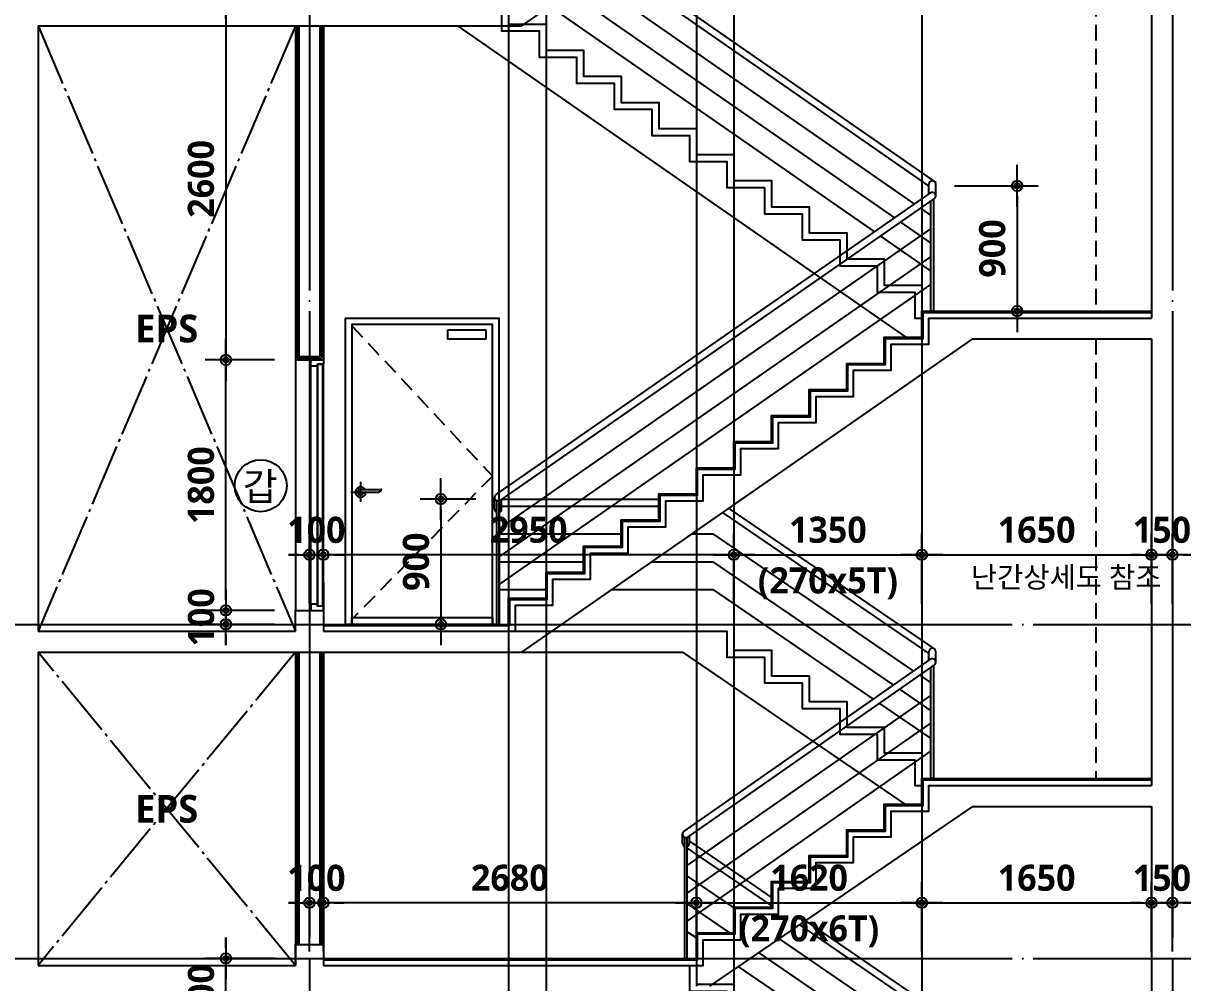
# Model space of a CAD drawing. Header units: millimetres. Extents: x 0 to 356400, y 0 to 68257.
# Drawn here: x 20019 to 28350, y 20125 to 27019 of the extents above; entities that cross this region are included whole.
import ezdxf
from ezdxf.enums import TextEntityAlignment as Align

# ---------------------------------------------------------------- set-up
doc = ezdxf.new("R2010")
doc.units = ezdxf.units.MM
doc.header["$LTSCALE"] = 75
for name, pattern in [('CEN', [62, 60, -1, 0, -1]), ('HID', [2.3, 1.5, -0.8]), ('STD_SHAFT', [7.3, 6, -0.5, 0.3, -0.5])]:
    doc.linetypes.add(name, pattern=pattern)
doc.layers.get('Defpoints').update_dxf_attribs({"color": 161})
for name, color, linetype in [('A-ANNO-SYMB', 7, 'Continuous'), ('A-ANNO-TEXT1', 7, 'Continuous'), ('A-ANNO-TITL', 7, 'Continuous'), ('A-CEN', 1, 'CEN'), ('A-DOOR', 4, 'Continuous'), ('A-FIN-TYP1', 6, 'Continuous'), ('A-FLOR-OPEN-BELO', 6, 'STD_SHAFT'), ('A-PS-HID', 5, 'HID'), ('A-SECT-DOOR', 8, 'Continuous'), ('A-SECT-ELEV', 8, 'Continuous'), ('A-SECT-Hrail1', 8, 'Continuous'), ('A-SECT-Hrail2', 6, 'Continuous'), ('A-SECT-STAIRS', 4, 'Continuous'), ('A-ST-AXIS-DIM', 7, 'Continuous'), ('A-ST-CONC', 2, 'Continuous'), ('A-WALL-DRY1', 7, 'Continuous'), ('LEADER', 7, 'Continuous')]:
    doc.layers.add(name, color=color, linetype=linetype)
doc.layers.add('G(그리드2)', color=235, linetype='Continuous', plot=False)
doc.styles.add('2020음성 1차', font='NanumGothicBold.ttf')
doc.styles.add('SH_대대리576', font='')
doc.styles.add('SH_진천_나눔', font='NanumGothicBold.ttf')
doc.styles.get('SH_대대리576').set_extended_font_data('NanumGothic', bold=True)
doc.dimstyles.new('SHP 75 (in)', dxfattribs={"dimscale": 75, "dimtxt": 2.5, "dimasz": 1, "dimexe": 2, "dimexo": 2, "dimgap": 1, "dimtad": 1, "dimdec": 0, "dimzin": 0, "dimdsep": 46, "dimtxsty": 'SH_대대리576', "dimblk": 'DIMDOT', "dimblk1": 'NONE', "dimblk2": 'DIMDOT', "dimcen": 0.09, "dimclrd": 256, "dimclre": 256, "dimclrt": 3, "dimadec": 0, "dimazin": 1, "dimtfac": 1, "dimtdec": 0, "dimtix": 1, "dimtmove": 2, "dimatfit": 0, "dimldrblk": 'DIMDOT', "dimfxl": 1, "dimtfillclr": 3, "dimtolj": 1, "dimtzin": 0, "dimlwd": -1, "dimlwe": -1, "dimarcsym": 0})

# ---------------------------------------------------------------- blocks, each defined once
blk = doc.blocks.new('갑종 TEXT100')
at = {"layer": 'A-ANNO-SYMB'}
blk.add_circle((0, 0), 280, dxfattribs=at)
at = {"layer": 'A-ANNO-TITL', "style": '2020음성 1차'}
blk.add_text('갑 ', height=300, dxfattribs=at).set_placement((46, -10), align=Align.MIDDLE_CENTER)
blk = doc.blocks.new('DIMDOT')
at = {"color": 0}
blk.add_line((-2, 0), (2, 0), dxfattribs=at)
for radius in [0.5, 0.25]:
    blk.add_circle((0, 0), radius, dxfattribs=at)
blk = doc.blocks.new('*D5521')
at = {"layer": 'A-ST-AXIS-DIM'}
for p, q in [((21825, 27200), (21325, 27200)), ((21475, 27125), (21475, 24675)), ((21825, 24600), (21325, 24600))]:
    blk.add_line(p, q, dxfattribs=at)
at = {"layer": 'Defpoints', "color": 0}
for p in [(21975, 27200), (21475, 24600), (21975, 24600)]:
    blk.add_point(p, dxfattribs=at)
at = {"layer": 'A-ST-AXIS-DIM', "linetype": 'ByBlock', "xscale": 75, "yscale": 75, "zscale": 75}
for p, rotation in [((21475, 27200), 90), ((21475, 24600), 270)]:
    blk.add_blockref('DIMDOT', p, dxfattribs=dict(at, rotation=rotation))
at = {"layer": 'A-ST-AXIS-DIM', "color": 3, "insert": (21296.5, 25900), "char_height": 187.5, "attachment_point": 5, "rotation": 90, "style": 'SH_대대리576'}
blk.add_mtext('\\A1;2600', dxfattribs=at)
blk = doc.blocks.new('_None')
blk = doc.blocks.new('*D5522')
at = {"layer": 'A-ST-AXIS-DIM'}
for p, q in [((21825, 24600), (21325, 24600)), ((21475, 22875), (21475, 24525)), ((21825, 22800), (21325, 22800))]:
    blk.add_line(p, q, dxfattribs=at)
at = {"layer": 'Defpoints', "color": 0}
for p in [(21475, 24600), (21975, 24600), (21975, 22800)]:
    blk.add_point(p, dxfattribs=at)
at = {"layer": 'A-ST-AXIS-DIM', "linetype": 'ByBlock', "xscale": 75, "yscale": 75, "zscale": 75}
for p, rotation in [((21475, 24600), 90), ((21475, 22800), 270)]:
    blk.add_blockref('DIMDOT', p, dxfattribs=dict(at, rotation=rotation))
at = {"layer": 'A-ST-AXIS-DIM', "color": 3, "insert": (21296.5, 23700), "char_height": 187.5, "attachment_point": 5, "rotation": 90, "style": 'SH_대대리576'}
blk.add_mtext('\\A1;1800', dxfattribs=at)
blk = doc.blocks.new('*D5523')
at = {"layer": 'A-ST-AXIS-DIM'}
for p, q in [((21475, 22875), (21475, 22950)), ((21825, 22800), (21325, 22800)), ((21475, 22800), (21475, 22700)), ((21825, 22700), (21325, 22700)), ((21475, 22625), (21475, 22550))]:
    blk.add_line(p, q, dxfattribs=at)
at = {"layer": 'Defpoints', "color": 0}
for p in [(21975, 22800), (21475, 22700), (21975, 22700)]:
    blk.add_point(p, dxfattribs=at)
at = {"layer": 'A-ST-AXIS-DIM', "linetype": 'ByBlock', "xscale": 75, "yscale": 75, "zscale": 75}
for p, rotation in [((21475, 22800), 270), ((21475, 22700), 90)]:
    blk.add_blockref('DIMDOT', p, dxfattribs=dict(at, rotation=rotation))
at = {"layer": 'A-ST-AXIS-DIM', "color": 3, "insert": (21297.2, 22750), "char_height": 187.5, "attachment_point": 5, "rotation": 90, "style": 'SH_대대리576'}
blk.add_mtext('\\A1;100', dxfattribs=at)
blk = doc.blocks.new('*D5578')
at = {"layer": 'A-ST-AXIS-DIM'}
for p, q in [((23270, 23600), (22870, 23600)), ((23020, 23525), (23020, 22775)), ((23270, 22700), (22870, 22700))]:
    blk.add_line(p, q, dxfattribs=at)
at = {"layer": 'Defpoints', "color": 0}
for p in [(23420, 23600), (23020, 22700), (23420, 22700)]:
    blk.add_point(p, dxfattribs=at)
at = {"layer": 'A-ST-AXIS-DIM', "linetype": 'ByBlock', "xscale": 75, "yscale": 75, "zscale": 75}
for p, rotation in [((23020, 23600), 90), ((23020, 22700), 270)]:
    blk.add_blockref('DIMDOT', p, dxfattribs=dict(at, rotation=rotation))
at = {"layer": 'A-ST-AXIS-DIM', "color": 3, "insert": (22841.5, 23150), "char_height": 187.5, "attachment_point": 5, "rotation": 90, "style": 'SH_대대리576'}
blk.add_mtext('\\A1;900', dxfattribs=at)
blk = doc.blocks.new('*D5580')
at = {"layer": 'A-ST-AXIS-DIM'}
for p, q in [((26710, 25850), (27310, 25850)), ((27160, 25775), (27160, 25025)), ((26710, 24950), (27310, 24950))]:
    blk.add_line(p, q, dxfattribs=at)
at = {"layer": 'Defpoints', "color": 0}
for p in [(26560, 25850), (26560, 24950), (27160, 24950)]:
    blk.add_point(p, dxfattribs=at)
at = {"layer": 'A-ST-AXIS-DIM', "linetype": 'ByBlock', "xscale": 75, "yscale": 75, "zscale": 75}
for p, rotation in [((27160, 25850), 90), ((27160, 24950), 270)]:
    blk.add_blockref('DIMDOT', p, dxfattribs=dict(at, rotation=rotation))
at = {"layer": 'A-ST-AXIS-DIM', "color": 3, "insert": (26981.5, 25400), "char_height": 187.5, "attachment_point": 5, "rotation": 90, "style": 'SH_대대리576'}
blk.add_mtext('\\A1;900', dxfattribs=at)
blk = doc.blocks.new('*D6703')
at = {"layer": 'A-ST-AXIS-DIM'}
for p, q in [((24855, 20350), (24855, 20850)), ((26475, 20350), (26475, 20850)), ((24930, 20700), (26400, 20700))]:
    blk.add_line(p, q, dxfattribs=at)
at = {"layer": 'Defpoints', "color": 0}
for p in [(26475, 20700), (24855, 20200), (26475, 20200)]:
    blk.add_point(p, dxfattribs=at)
at = {"layer": 'A-ST-AXIS-DIM', "linetype": 'ByBlock', "xscale": 75, "yscale": 75, "zscale": 75, "rotation": 180}
blk.add_blockref('DIMDOT', (24855, 20700), dxfattribs=at)
at = {"layer": 'A-ST-AXIS-DIM', "linetype": 'ByBlock', "xscale": 75, "yscale": 75, "zscale": 75}
blk.add_blockref('DIMDOT', (26475, 20700), dxfattribs=at)
at = {"layer": 'A-ST-AXIS-DIM', "color": 3, "char_height": 187.5, "attachment_point": 5, "style": 'SH_대대리576'}
for s, insert in [('\\A1;1620', (25665, 20878.5)), ('\\A1;(270x6T)', (25665, 20494.8))]:
    blk.add_mtext(s, dxfattribs=dict(at, insert=insert))
blk = doc.blocks.new('*D6704')
at = {"layer": 'A-ST-AXIS-DIM'}
for p, q in [((26475, 20350), (26475, 20850)), ((28125, 20350), (28125, 20850)), ((26550, 20700), (28050, 20700))]:
    blk.add_line(p, q, dxfattribs=at)
at = {"layer": 'Defpoints', "color": 0}
for p in [(28125, 20700), (26475, 20200), (28125, 20200)]:
    blk.add_point(p, dxfattribs=at)
at = {"layer": 'A-ST-AXIS-DIM', "linetype": 'ByBlock', "xscale": 75, "yscale": 75, "zscale": 75, "rotation": 180}
blk.add_blockref('DIMDOT', (26475, 20700), dxfattribs=at)
at = {"layer": 'A-ST-AXIS-DIM', "linetype": 'ByBlock', "xscale": 75, "yscale": 75, "zscale": 75}
blk.add_blockref('DIMDOT', (28125, 20700), dxfattribs=at)
at = {"layer": 'A-ST-AXIS-DIM', "color": 3, "insert": (27300, 20878.5), "char_height": 187.5, "attachment_point": 5, "style": 'SH_대대리576'}
blk.add_mtext('\\A1;1650', dxfattribs=at)
blk = doc.blocks.new('*D6705')
at = {"layer": 'A-ST-AXIS-DIM'}
for p, q in [((22175, 20350), (22175, 20850)), ((24855, 20350), (24855, 20850)), ((24780, 20700), (22250, 20700))]:
    blk.add_line(p, q, dxfattribs=at)
at = {"layer": 'Defpoints', "color": 0}
for p in [(22175, 20700), (22175, 20200), (24855, 20200)]:
    blk.add_point(p, dxfattribs=at)
at = {"layer": 'A-ST-AXIS-DIM', "linetype": 'ByBlock', "xscale": 75, "yscale": 75, "zscale": 75, "rotation": 180}
blk.add_blockref('DIMDOT', (22175, 20700), dxfattribs=at)
at = {"layer": 'A-ST-AXIS-DIM', "linetype": 'ByBlock', "xscale": 75, "yscale": 75, "zscale": 75}
blk.add_blockref('DIMDOT', (24855, 20700), dxfattribs=at)
at = {"layer": 'A-ST-AXIS-DIM', "color": 3, "insert": (23515, 20878.5), "char_height": 187.5, "attachment_point": 5, "style": 'SH_대대리576'}
blk.add_mtext('\\A1;2680', dxfattribs=at)
blk = doc.blocks.new('*D6706')
at = {"layer": 'A-ST-AXIS-DIM'}
for p, q in [((22075, 20350), (22075, 20850)), ((22175, 20350), (22175, 20850)), ((22000, 20700), (21925, 20700)), ((22075, 20700), (22175, 20700)), ((22250, 20700), (22325, 20700))]:
    blk.add_line(p, q, dxfattribs=at)
at = {"layer": 'Defpoints', "color": 0}
for p in [(22175, 20700), (22075, 20200), (22175, 20200)]:
    blk.add_point(p, dxfattribs=at)
at = {"layer": 'A-ST-AXIS-DIM', "linetype": 'ByBlock', "xscale": 75, "yscale": 75, "zscale": 75}
blk.add_blockref('DIMDOT', (22075, 20700), dxfattribs=at)
at = {"layer": 'A-ST-AXIS-DIM', "linetype": 'ByBlock', "xscale": 75, "yscale": 75, "zscale": 75, "rotation": 180}
blk.add_blockref('DIMDOT', (22175, 20700), dxfattribs=at)
at = {"layer": 'A-ST-AXIS-DIM', "color": 3, "insert": (22125, 20877.8), "char_height": 187.5, "attachment_point": 5, "style": 'SH_대대리576'}
blk.add_mtext('\\A1;100', dxfattribs=at)
blk = doc.blocks.new('*D6707')
at = {"layer": 'A-ST-AXIS-DIM'}
for p, q in [((28125, 20350), (28125, 20850)), ((28275, 20350), (28275, 20850)), ((28050, 20700), (27975, 20700)), ((28275, 20700), (28125, 20700)), ((28350, 20700), (28425, 20700))]:
    blk.add_line(p, q, dxfattribs=at)
at = {"layer": 'Defpoints', "color": 0}
for p in [(28125, 20700), (28125, 20200), (28275, 20200)]:
    blk.add_point(p, dxfattribs=at)
at = {"layer": 'A-ST-AXIS-DIM', "linetype": 'ByBlock', "xscale": 75, "yscale": 75, "zscale": 75}
blk.add_blockref('DIMDOT', (28125, 20700), dxfattribs=at)
at = {"layer": 'A-ST-AXIS-DIM', "linetype": 'ByBlock', "xscale": 75, "yscale": 75, "zscale": 75, "rotation": 180}
blk.add_blockref('DIMDOT', (28275, 20700), dxfattribs=at)
at = {"layer": 'A-ST-AXIS-DIM', "color": 3, "insert": (28200, 20878.1), "char_height": 187.5, "attachment_point": 5, "style": 'SH_대대리576'}
blk.add_mtext('\\A1;150', dxfattribs=at)
blk = doc.blocks.new('*D6713')
at = {"layer": 'A-ST-AXIS-DIM'}
for p, q in [((25125, 22850), (25125, 23350)), ((26475, 22850), (26475, 23350)), ((25200, 23200), (26400, 23200))]:
    blk.add_line(p, q, dxfattribs=at)
at = {"layer": 'Defpoints', "color": 0}
for p in [(26475, 23200), (25125, 22700), (26475, 22700)]:
    blk.add_point(p, dxfattribs=at)
at = {"layer": 'A-ST-AXIS-DIM', "linetype": 'ByBlock', "xscale": 75, "yscale": 75, "zscale": 75, "rotation": 180}
blk.add_blockref('DIMDOT', (25125, 23200), dxfattribs=at)
at = {"layer": 'A-ST-AXIS-DIM', "linetype": 'ByBlock', "xscale": 75, "yscale": 75, "zscale": 75}
blk.add_blockref('DIMDOT', (26475, 23200), dxfattribs=at)
at = {"layer": 'A-ST-AXIS-DIM', "color": 3, "char_height": 187.5, "attachment_point": 5, "style": 'SH_대대리576'}
for s, insert in [('\\A1;1350', (25800, 23378.5)), ('\\A1;(270x5T)', (25800, 22994.8))]:
    blk.add_mtext(s, dxfattribs=dict(at, insert=insert))
blk = doc.blocks.new('*D6714')
at = {"layer": 'A-ST-AXIS-DIM'}
for p, q in [((26475, 22850), (26475, 23350)), ((28125, 22850), (28125, 23350)), ((26550, 23200), (28050, 23200))]:
    blk.add_line(p, q, dxfattribs=at)
at = {"layer": 'Defpoints', "color": 0}
for p in [(28125, 23200), (26475, 22700), (28125, 22700)]:
    blk.add_point(p, dxfattribs=at)
at = {"layer": 'A-ST-AXIS-DIM', "linetype": 'ByBlock', "xscale": 75, "yscale": 75, "zscale": 75, "rotation": 180}
blk.add_blockref('DIMDOT', (26475, 23200), dxfattribs=at)
at = {"layer": 'A-ST-AXIS-DIM', "linetype": 'ByBlock', "xscale": 75, "yscale": 75, "zscale": 75}
blk.add_blockref('DIMDOT', (28125, 23200), dxfattribs=at)
at = {"layer": 'A-ST-AXIS-DIM', "color": 3, "insert": (27300, 23378.5), "char_height": 187.5, "attachment_point": 5, "style": 'SH_대대리576'}
blk.add_mtext('\\A1;1650', dxfattribs=at)
blk = doc.blocks.new('*D6715')
at = {"layer": 'A-ST-AXIS-DIM'}
for p, q in [((22175, 22850), (22175, 23350)), ((25125, 22850), (25125, 23350)), ((25050, 23200), (22250, 23200))]:
    blk.add_line(p, q, dxfattribs=at)
at = {"layer": 'Defpoints', "color": 0}
for p in [(22175, 23200), (22175, 22700), (25125, 22700)]:
    blk.add_point(p, dxfattribs=at)
at = {"layer": 'A-ST-AXIS-DIM', "linetype": 'ByBlock', "xscale": 75, "yscale": 75, "zscale": 75, "rotation": 180}
blk.add_blockref('DIMDOT', (22175, 23200), dxfattribs=at)
at = {"layer": 'A-ST-AXIS-DIM', "linetype": 'ByBlock', "xscale": 75, "yscale": 75, "zscale": 75}
blk.add_blockref('DIMDOT', (25125, 23200), dxfattribs=at)
at = {"layer": 'A-ST-AXIS-DIM', "color": 3, "insert": (23650, 23378.5), "char_height": 187.5, "attachment_point": 5, "style": 'SH_대대리576'}
blk.add_mtext('\\A1;2950', dxfattribs=at)
blk = doc.blocks.new('*D6716')
at = {"layer": 'A-ST-AXIS-DIM'}
for p, q in [((22075, 22850), (22075, 23350)), ((22175, 22850), (22175, 23350)), ((22000, 23200), (21925, 23200)), ((22075, 23200), (22175, 23200)), ((22250, 23200), (22325, 23200))]:
    blk.add_line(p, q, dxfattribs=at)
at = {"layer": 'Defpoints', "color": 0}
for p in [(22175, 23200), (22075, 22700), (22175, 22700)]:
    blk.add_point(p, dxfattribs=at)
at = {"layer": 'A-ST-AXIS-DIM', "linetype": 'ByBlock', "xscale": 75, "yscale": 75, "zscale": 75}
blk.add_blockref('DIMDOT', (22075, 23200), dxfattribs=at)
at = {"layer": 'A-ST-AXIS-DIM', "linetype": 'ByBlock', "xscale": 75, "yscale": 75, "zscale": 75, "rotation": 180}
blk.add_blockref('DIMDOT', (22175, 23200), dxfattribs=at)
at = {"layer": 'A-ST-AXIS-DIM', "color": 3, "insert": (22125, 23377.8), "char_height": 187.5, "attachment_point": 5, "style": 'SH_대대리576'}
blk.add_mtext('\\A1;100', dxfattribs=at)
blk = doc.blocks.new('*D6717')
at = {"layer": 'A-ST-AXIS-DIM'}
for p, q in [((28125, 22850), (28125, 23350)), ((28275, 22850), (28275, 23350)), ((28050, 23200), (27975, 23200)), ((28275, 23200), (28125, 23200)), ((28350, 23200), (28425, 23200))]:
    blk.add_line(p, q, dxfattribs=at)
at = {"layer": 'Defpoints', "color": 0}
for p in [(28125, 23200), (28125, 22700), (28275, 22700)]:
    blk.add_point(p, dxfattribs=at)
at = {"layer": 'A-ST-AXIS-DIM', "linetype": 'ByBlock', "xscale": 75, "yscale": 75, "zscale": 75}
blk.add_blockref('DIMDOT', (28125, 23200), dxfattribs=at)
at = {"layer": 'A-ST-AXIS-DIM', "linetype": 'ByBlock', "xscale": 75, "yscale": 75, "zscale": 75, "rotation": 180}
blk.add_blockref('DIMDOT', (28275, 23200), dxfattribs=at)
at = {"layer": 'A-ST-AXIS-DIM', "color": 3, "insert": (28200, 23378.1), "char_height": 187.5, "attachment_point": 5, "style": 'SH_대대리576'}
blk.add_mtext('\\A1;150', dxfattribs=at)
blk = doc.blocks.new('*D6718')
at = {"layer": 'A-ST-AXIS-DIM'}
for p, q in [((23270, 23600), (22870, 23600)), ((23020, 23525), (23020, 22775)), ((23270, 22700), (22870, 22700))]:
    blk.add_line(p, q, dxfattribs=at)
at = {"layer": 'Defpoints', "color": 0}
for p in [(23420, 23600), (23020, 22700), (23420, 22700)]:
    blk.add_point(p, dxfattribs=at)
at = {"layer": 'A-ST-AXIS-DIM', "linetype": 'ByBlock', "xscale": 75, "yscale": 75, "zscale": 75}
for p, rotation in [((23020, 23600), 90), ((23020, 22700), 270)]:
    blk.add_blockref('DIMDOT', p, dxfattribs=dict(at, rotation=rotation))
at = {"layer": 'A-ST-AXIS-DIM', "color": 3, "insert": (22841.5, 23150), "char_height": 187.5, "attachment_point": 5, "rotation": 90, "style": 'SH_대대리576'}
blk.add_mtext('\\A1;900', dxfattribs=at)
blk = doc.blocks.new('*D7248')
at = {"layer": 'A-ST-AXIS-DIM'}
for p, q in [((21475, 20375), (21475, 20450)), ((21825, 20300), (21325, 20300)), ((21475, 19800), (21475, 20300)), ((21825, 19800), (21325, 19800)), ((21475, 19725), (21475, 19650))]:
    blk.add_line(p, q, dxfattribs=at)
at = {"layer": 'Defpoints', "color": 0}
for p in [(21475, 20300), (21975, 20300), (21975, 19800)]:
    blk.add_point(p, dxfattribs=at)
at = {"layer": 'A-ST-AXIS-DIM', "linetype": 'ByBlock', "xscale": 75, "yscale": 75, "zscale": 75}
for p, rotation in [((21475, 20300), 270), ((21475, 19800), 90)]:
    blk.add_blockref('DIMDOT', p, dxfattribs=dict(at, rotation=rotation))
at = {"layer": 'A-ST-AXIS-DIM', "color": 3, "insert": (21296.9, 20050), "char_height": 187.5, "attachment_point": 5, "rotation": 90, "style": 'SH_대대리576'}
blk.add_mtext('\\A1;500', dxfattribs=at)

msp = doc.modelspace()

# ---------------------------------------------------------------- linework, layer by layer
at = {"layer": 'A-CEN'}
for p, q in [((22075, 57500), (22075, 9200)), ((28275, 57500), (28275, 9200)), ((22442.7, 23724.4), (22442.7, 23579.7)), ((22372.6, 23650), (22497.4, 23650)), ((13325, 22700), (31225, 22700)), ((13325, 20300), (31225, 20300))]:
    msp.add_line(p, q, dxfattribs=at)
at = {"layer": 'A-DOOR'}
for p, q in [((22085, 24555), (22085, 24600)), ((22085, 22800), (22085, 24555)), ((22132, 22845), (22132, 24570)), ((22172.5, 22830), (22172.5, 24570)), ((22175, 22800), (22175, 24570)), ((22085, 22845), (22085, 22800))]:
    msp.add_line(p, q, dxfattribs=at)
for points in [[(22085, 24600), (22175, 24600), (22175, 24570), (22132, 24570), (22132, 24555), (22085, 24555)], [(22134.5, 22830), (22134.5, 24570), (22172.5, 24570)], [(22134.5, 22830), (22134.5, 24570), (22172.5, 24570)], [(22085, 22800), (22175, 22800), (22175, 22830), (22132, 22830), (22132, 22845), (22085, 22845)]]:
    msp.add_lwpolyline(points, dxfattribs=at)
at = {"layer": 'A-FIN-TYP1'}
for points in [[(22175, 22700), (23505, 22700), (23505, 22887.5), (23775, 22887.5), (23775, 23075), (24045, 23075), (24045, 23262.5), (24315, 23262.5), (24315, 23450), (24585, 23450), (24585, 23637.5), (24855, 23637.5), (24855, 23825), (25125, 23825), (25125, 24012.5), (25395, 24012.5), (25395, 24200), (25665, 24200), (25665, 24387.5), (25935, 24387.5), (25935, 24575), (26205, 24575), (26205, 24762.5), (26475, 24762.5), (26475, 24950), (28125, 24950)], [(22175, 22691), (23514, 22691), (23514, 22878.5), (23784, 22878.5), (23784, 23066), (24054, 23066), (24054, 23253.5), (24324, 23253.5), (24324, 23441), (24594, 23441), (24594, 23628.5), (24864, 23628.5), (24864, 23816), (25134, 23816), (25134, 24003.5), (25404, 24003.5), (25404, 24191), (25674, 24191), (25674, 24378.5), (25944, 24378.5), (25944, 24566), (26214, 24566), (26214, 24753.5), (26484, 24753.5), (26484, 24941), (28125, 24941)], [(22175, 20300), (24855, 20300), (24855, 20484.6), (25125, 20484.6), (25125, 20669.2), (25395, 20669.2), (25395, 20853.8), (25665, 20853.8), (25665, 21038.5), (25935, 21038.5), (25935, 21223.1), (26205, 21223.1), (26205, 21407.7), (26475, 21407.7), (26475, 21592.3), (28125, 21592.3)], [(22175, 20291), (24864, 20291), (24864, 20475.6), (25134, 20475.6), (25134, 20660.2), (25404, 20660.2), (25404, 20844.8), (25674, 20844.8), (25674, 21029.5), (25944, 21029.5), (25944, 21214.1), (26214, 21214.1), (26214, 21398.7), (26484, 21398.7), (26484, 21583.3), (28125, 21583.3)]]:
    msp.add_lwpolyline(points, dxfattribs=at)
at = {"layer": 'A-FLOR-OPEN-BELO', "linetype": 'HID'}
for p, q in [((27725, 29250), (27725, 24950)), ((27725, 24750), (27725, 21592.3))]:
    msp.add_line(p, q, dxfattribs=at)
at = {"layer": 'A-FLOR-OPEN-BELO'}
for p, q in [((21975, 27000), (20125, 22650)), ((20125, 27000), (21975, 22650)), ((21975, 22500), (20125, 20250)), ((21975, 20250), (20125, 22500))]:
    msp.add_line(p, q, dxfattribs=at)
at = {"layer": 'A-PS-HID'}
msp.add_lwpolyline([(22380, 24845), (23390, 23765), (22385, 22740)], dxfattribs=at)
at = {"layer": 'A-SECT-DOOR'}
for p, q in [((22442.6, 23669.4), (22589.9, 23669.4)), ((22477.6, 23649.2), (22561.6, 23649.2))]:
    msp.add_line(p, q, dxfattribs=at)
for points in [[(23390, 23765), (23390, 24855), (22380, 24855), (22380, 24845), (22380, 23650), (22380, 22750), (22380, 22700), (22335, 22700), (22335, 24900), (23435, 24900), (23435, 22700), (23390, 22700), (23390, 22750)], [(23069, 24815.8), (23342.2, 24815.8), (23342.2, 24749.2), (23069, 24749.2)], [(23390, 22750), (23390, 22700), (22380, 22700), (22380, 22750), (22394.8, 22750)]]:
    msp.add_lwpolyline(points, close=True, dxfattribs=at)
for centre, radius, start, end in [((22442.7, 23650), 37.3, 22.93351, 359.06151), ((22442.6, 23649.4), 20, 90, 316.79224), ((22563.2, 23686.3), 37.2, 267.58008, 322.19896), ((22589.9, 23666.4), 3, 13.27695, 90), ((22586.9, 23665.7), 6.09, 339.58624, 13.27695), ((22495, 23600.8), 51.4, 109.86738, 137.31229)]:
    msp.add_arc(centre, radius, start, end, dxfattribs=at)
at = {"layer": 'A-SECT-ELEV'}
msp.add_line((21975, 24600), (21975, 22800), dxfattribs=at)
at = {"layer": 'A-SECT-Hrail1'}
for p, q in [((24234.2, 27439), (26525, 25848.2)), ((24278, 27469.5), (26575, 25874.3)), ((24090.2, 27339), (26422.2, 25719.6)), ((23946.2, 27239), (26278.2, 25619.6)), ((23802.2, 27139), (26134.2, 25519.6)), ((26466, 25689.1), (26540, 25637.7)), ((26322, 25589.1), (26540, 25437.7)), ((26178, 25489.1), (26540, 25237.7)), ((23405, 23527.9), (23405, 23611.2)), ((23405, 23527.9), (23405, 23611.2)), ((23455, 23527.9), (23455, 23598.2)), ((23455, 23527.9), (23455, 23598.2)), ((23457.7, 23600), (24585, 23600)), ((23457.7, 23600), (24585, 23600)), ((23420, 23504.4), (23415.7, 23507.4)), ((23420, 23504.4), (23415.7, 23507.4)), ((23455, 23550), (24585, 23550)), ((23455, 23550), (24585, 23550)), ((25044.8, 23502), (26525, 22489.9)), ((25088.7, 23532.5), (26564.1, 22523.7)), ((23440, 23350), (24315, 23350)), ((23440, 23350), (24315, 23350)), ((24826, 23350), (24974.5, 23350)), ((24974.5, 23350), (26415.9, 22364.5)), ((23440, 23150), (24045, 23150)), ((23440, 23150), (24045, 23150)), ((24538, 23150), (24974.5, 23150)), ((24974.5, 23150), (26271.1, 22263.4)), ((23440, 22950), (23775, 22950)), ((23440, 22950), (23775, 22950)), ((24250, 22950), (24974.5, 22950)), ((24974.5, 22950), (26126.4, 22162.4)), ((26460, 22334.3), (26540, 22279.6)), ((26315.3, 22233.3), (26540, 22079.6)), ((26170.5, 22132.2), (26540, 21879.6)), ((24755, 21128.7), (24755, 21192.3)), ((24805, 21128.7), (24805, 21179.2)), ((24790, 21091.6), (25395, 20677.9)), ((24805, 21141.9), (25395, 20738.5)), ((24790, 20891.6), (25125, 20662.5)), ((24790, 20691.6), (25092.7, 20484.6)), ((25595.8, 20540.6), (26525, 19905.2)), ((25640.1, 20570.9), (26564.1, 19939.1)), ((24790, 20491.6), (24855, 20447.1)), ((25449.5, 20440.6), (26418.6, 19778)), ((25303.3, 20340.6), (26273.9, 19676.9)), ((25157, 20240.6), (26129.1, 19575.9))]:
    msp.add_line(p, q, dxfattribs=at)
for points in [[(23440, 23506), (23440, 23507.4), (23440, 23588.3, -0.208712), (23420, 23588.3), (23420, 23507.4), (23420, 23506), (23420, 23505), (23420, 23504.4), (23420, 22700), (23440, 22700), (23440, 22890.5), (23440, 22950), (23440, 23090.5), (23440, 23150), (23440, 23290.5), (23440, 23350), (23440, 23490.5), (23440, 23491.8), (23440, 23493.8), (23440, 23505)], [(23440, 23506), (23440, 23507.4), (23440, 23588.3, -0.208712), (23420, 23588.3), (23420, 23507.4), (23420, 23506), (23420, 23505), (23420, 23504.4), (23420, 22700), (23440, 22700), (23440, 22890.5), (23440, 22950), (23440, 23090.5), (23440, 23150), (23440, 23290.5), (23440, 23350), (23440, 23490.5), (23440, 23491.8), (23440, 23493.8), (23440, 23505)], [(24790, 20550), (24790, 20690.5), (24790, 20691.6), (24790, 20750), (24790, 20890.5), (24790, 20891.6), (24790, 20950), (24790, 21090.5), (24790, 21091.6), (24790, 21093.8), (24790, 21105), (24790, 21105.8), (24790, 21107.4), (24790, 21169.4, -0.208712), (24770, 21169.4), (24770, 21107.4), (24770, 21105.8), (24770, 21105), (24770, 21104.4), (24770, 20300), (24790, 20300), (24790, 20490.5), (24790, 20491.6)]]:
    msp.add_lwpolyline(points, format="xyb", close=True, dxfattribs=at)
for centre, start, end in [((23430, 23527.9), 180, 246.42182), ((23430, 23527.9), 180, 246.42182), ((23430, 23527.9), 293.57818, 0), ((23430, 23527.9), 293.57818, 0), ((24780, 21128.7), 180, 246.42182), ((24780, 21128.7), 293.57818, 0)]:
    msp.add_arc(centre, 25, start, end, dxfattribs=at)
at = {"layer": 'A-SECT-Hrail2'}
for p, q in [((26525, 25791), (26525, 25861.2)), ((26575, 25780.3), (26575, 25861.2)), ((23415.7, 23631.8), (26535.7, 25798.4)), ((23444.3, 23590.7), (26564.3, 25757.4)), ((23444.3, 23390.7), (26540, 25540.5)), ((23444.3, 23190.7), (26540, 25340.5)), ((23444.3, 22990.7), (26540, 25140.5)), ((26525, 22440.6), (26525, 22503)), ((26575, 22427.6), (26575, 22503)), ((24765.7, 21212.8), (26535.7, 22448.1)), ((24794.3, 21171.8), (26564.3, 22407.1)), ((24790, 20968.8), (26540, 22190.1)), ((24790, 20768.8), (26540, 21990.1)), ((24790, 20568.8), (26540, 21790.1))]:
    msp.add_line(p, q, dxfattribs=at)
for points in [[(26525, 25794.9), (26525, 25859.9)], [(26525, 22440.6), (26525, 22502.2)]]:
    msp.add_lwpolyline(points, dxfattribs=at)
for points in [[(26540, 25740.5), (26560, 25754.4), (26560, 24950), (26540, 24950)], [(26540, 22390.1), (26560, 22404.1), (26560, 21592.3), (26540, 21592.3)]]:
    msp.add_lwpolyline(points, close=True, dxfattribs=at)
for centre, start, end in [((26550, 25861.2), 0, 180), ((26550, 25777.9), 304.77783, 124.77783), ((23430, 23611.2), 124.77783, 304.77783), ((23430, 23611.2), 124.77783, 304.77783), ((26550, 22503), 0, 180), ((26550, 22427.6), 304.91157, 124.91157), ((24780, 21192.3), 124.91157, 304.91157)]:
    msp.add_arc(centre, 25, start, end, dxfattribs=at)
at = {"layer": 'A-SECT-STAIRS'}
for p, q in [((23138, 27000), (26360, 24762.5)), ((23602, 22500), (24758.6, 22500)), ((26356.1, 21407.7), (24758.6, 22500))]:
    msp.add_line(p, q, dxfattribs=at)
for points in [[(23505, 27200), (23505, 27012.5), (23775, 27012.5), (23775, 26825), (24045, 26825), (24045, 26637.5), (24315, 26637.5), (24315, 26450), (24585, 26450), (24585, 26262.5), (24855, 26262.5), (24855, 26075), (25125, 26075), (25125, 25887.5), (25395, 25887.5), (25395, 25700), (25665, 25700), (25665, 25512.5), (25935, 25512.5), (25935, 25325), (26205, 25325), (26205, 25137.5), (26475, 25137.5), (26475, 24950)], [(23455, 27150), (23455, 26962.5), (23725, 26962.5), (23725, 26775), (23995, 26775), (23995, 26587.5), (24265, 26587.5), (24265, 26400), (24535, 26400), (24535, 26212.5), (24805, 26212.5), (24805, 26025), (25075, 26025), (25075, 25837.5), (25345, 25837.5), (25345, 25650), (25615, 25650), (25615, 25462.5), (25885, 25462.5), (25885, 25275), (26155, 25275), (26155, 25087.5), (26425, 25087.5), (26425, 24900), (26475, 24900)], [(23505, 22700), (25125, 22700), (25125, 22515.4), (25395, 22515.4), (25395, 22330.8), (25665, 22330.8), (25665, 22146.2), (25935, 22146.2), (25935, 21961.5), (26205, 21961.5), (26205, 21776.9), (26475, 21776.9), (26475, 21592.3)], [(23555, 22650), (25075, 22650), (25075, 22465.4), (25345, 22465.4), (25345, 22280.8), (25615, 22280.8), (25615, 22096.2), (25885, 22096.2), (25885, 21911.5), (26155, 21911.5), (26155, 21726.9), (26425, 21726.9), (26425, 21542.3), (26475, 21542.3)], [(24805, 20250), (24805, 20065.4), (25075, 20065.4), (25075, 19880.8), (25345, 19880.8), (25345, 19696.2), (25615, 19696.2), (25615, 19511.5), (25885, 19511.5), (25885, 19326.9), (26155, 19326.9), (26155, 19142.3), (26425, 19142.3), (26425, 18957.7), (26475, 18957.7)], [(24855, 20291), (24855, 20115.4), (25125, 20115.4), (25125, 19930.8), (25395, 19930.8), (25395, 19746.2), (25665, 19746.2), (25665, 19561.5), (25935, 19561.5), (25935, 19376.9), (26205, 19376.9), (26205, 19192.3), (26475, 19192.3), (26475, 19007.7)]]:
    msp.add_lwpolyline(points, dxfattribs=at)
at = {"layer": 'A-ST-CONC'}
for p, q in [((23602, 27000), (26842, 29250)), ((28125, 29250), (28125, 24900)), ((20125, 27000), (23602, 27000)), ((23602, 22500), (26842, 24750)), ((26842, 24750), (28125, 24750)), ((28125, 24750), (28125, 21542.3)), ((20125, 22500), (20125, 20250)), ((20125, 22500), (23602, 22500)), ((24951.4, 20100), (26841.4, 21392.3)), ((26841.4, 21392.3), (28125, 21392.3)), ((28125, 21392.3), (28125, 18957.7))]:
    msp.add_line(p, q, dxfattribs=at)
for points in [[(20125, 27000), (20125, 22650)], [(22175, 22650), (23555, 22650), (23555, 22837.5), (23825, 22837.5), (23825, 23025), (24095, 23025), (24095, 23212.5), (24365, 23212.5), (24365, 23400), (24635, 23400), (24635, 23587.5), (24905, 23587.5), (24905, 23775), (25175, 23775), (25175, 23962.5), (25445, 23962.5), (25445, 24150), (25715, 24150), (25715, 24337.5), (25985, 24337.5), (25985, 24525), (26255, 24525), (26255, 24712.5), (26525, 24712.5), (26525, 24900), (28125, 24900)], [(21975, 22650), (21975, 22800), (22175, 22800), (22175, 22650)], [(20125, 22650), (21975, 22650)], [(22175, 20250), (24905, 20250), (24905, 20434.6), (25175, 20434.6), (25175, 20619.2), (25445, 20619.2), (25445, 20803.8), (25715, 20803.8), (25715, 20988.5), (25985, 20988.5), (25985, 21173.1), (26255, 21173.1), (26255, 21357.7), (26525, 21357.7), (26525, 21542.3), (28125, 21542.3)], [(21975, 20250), (21975, 20400), (22175, 20400), (22175, 20250)], [(20125, 20250), (21975, 20250)]]:
    msp.add_lwpolyline(points, dxfattribs=at)
at = {"layer": 'A-WALL-DRY1'}
for p, q in [((21975, 27000), (21975, 24600)), ((21987.5, 27000), (21987.5, 24612.5)), ((22000, 27000), (22000, 24625)), ((22150, 27000), (22150, 24625)), ((22162.5, 27000), (22162.5, 24612.5)), ((22175, 27000), (22175, 24600)), ((21975, 24600), (22175, 24600)), ((21987.5, 24612.5), (22162.5, 24612.5)), ((22000, 24625), (22150, 24625)), ((22175, 23000), (22175, 22650)), ((21975, 22500), (21975, 20250)), ((21987.5, 22500), (21987.5, 20400)), ((22000, 22500), (22000, 20400)), ((22150, 22500), (22150, 20400)), ((22162.5, 22500), (22162.5, 20400)), ((22175, 22500), (22175, 20250))]:
    msp.add_line(p, q, dxfattribs=at)
at = {"layer": 'G(그리드2)'}
for p, q in [((23505, 59300), (23505, 17700)), ((23775, 59300), (23775, 9200)), ((24855, 59300), (24855, 20100)), ((25125, 59300), (25125, 9200)), ((26475, 59300), (26475, 9200))]:
    msp.add_line(p, q, dxfattribs=at)
at = {"layer": 'LEADER'}
msp.add_lwpolyline([(26306.5, 22709.5, 0, 40, 0), (26366.5, 22813.4, 0, 0, 0), (26491.4, 23029.7, 0, 0, 0), (26791.4, 23029.7, 0, 0, 0)], format="xyseb", dxfattribs=at)

# ---------------------------------------------------------------- block references
at = {"xscale": 0.6666666666666666, "yscale": 0.6666666666666666, "zscale": 0.6666666666666666}
msp.add_blockref('갑종 TEXT100', (21725, 23696.1), dxfattribs=at)

# ---------------------------------------------------------------- texts
at = {"layer": 'A-ANNO-TEXT1', "style": 'SH_진천_나눔'}
for p in [(21050, 24825), (21050, 21375)]:
    msp.add_text('EPS', height=200, dxfattribs=at).set_placement(p, align=Align.MIDDLE_CENTER)
msp.add_text('난간상세도 참조', height=150, dxfattribs=at).set_placement((26827.7, 22963.6))

# ---------------------------------------------------------------- dimensions: what is measured, and where the dimension line sits
at = {"layer": 'A-ST-AXIS-DIM'}
for base, p1, p2, angle, picture, middle in [((21475, 24600), (21975, 27200), (21975, 24600), 90, '*D5521', (21296.5, 25900)), ((27160, 24950), (26560, 25850), (26560, 24950), 90, '*D5580', (26981.5, 25400)), ((21475, 24600), (21975, 22800), (21975, 24600), 270, '*D5522', (21296.5, 23700)), ((23020, 22700), (23420, 23600), (23420, 22700), 90, '*D5578', (22841.5, 23150)), ((23020, 22700), (23420, 23600), (23420, 22700), 90, '*D6718', (22841.5, 23150)), ((22175, 23200), (22075, 22700), (22175, 22700), 180, '*D6716', (22125, 23377.8)), ((22175, 23200), (25125, 22700), (22175, 22700), 0, '*D6715', (23650, 23378.5)), ((28125, 23200), (26475, 22700), (28125, 22700), 180, '*D6714', (27300, 23378.5)), ((28125, 23200), (28275, 22700), (28125, 22700), 0, '*D6717', (28200, 23378.1)), ((21475, 22700), (21975, 22800), (21975, 22700), 90, '*D5523', (21297.2, 22750)), ((22175, 20700), (22075, 20200), (22175, 20200), 180, '*D6706', (22125, 20877.8)), ((22175, 20700), (24855, 20200), (22175, 20200), 0, '*D6705', (23515, 20878.5)), ((28125, 20700), (26475, 20200), (28125, 20200), 180, '*D6704', (27300, 20878.5)), ((28125, 20700), (28275, 20200), (28125, 20200), 0, '*D6707', (28200, 20878.1)), ((21475, 20300), (21975, 19800), (21975, 20300), 270, '*D7248', (21296.9, 20050))]:
    dim = msp.add_linear_dim(base=base, p1=p1, p2=p2, angle=angle, dimstyle='SHP 75 (in)', override={"dimtxsty": 'SH_대대리576', "dimldrblk": 'DIMDOT'}, dxfattribs=at)
    dim.commit()
    dim.dimension.update_dxf_attribs({"geometry": picture, "text_midpoint": middle})
for base, p1, p2, text, picture, middle in [((26475, 23200), (25125, 22700), (26475, 22700), '<>\\X(270x5T)', '*D6713', (25800, 23200)), ((26475, 20700), (24855, 20200), (26475, 20200), '<>\\X(270x6T)', '*D6703', (25665, 20700))]:
    dim = msp.add_linear_dim(base=base, p1=p1, p2=p2, angle=180, text=text, dimstyle='SHP 75 (in)', override={"dimtxsty": 'SH_대대리576', "dimldrblk": 'DIMDOT'}, dxfattribs=at)
    dim.commit()
    dim.dimension.update_dxf_attribs({"geometry": picture, "text_midpoint": middle})

doc.saveas('drawing.dxf')
